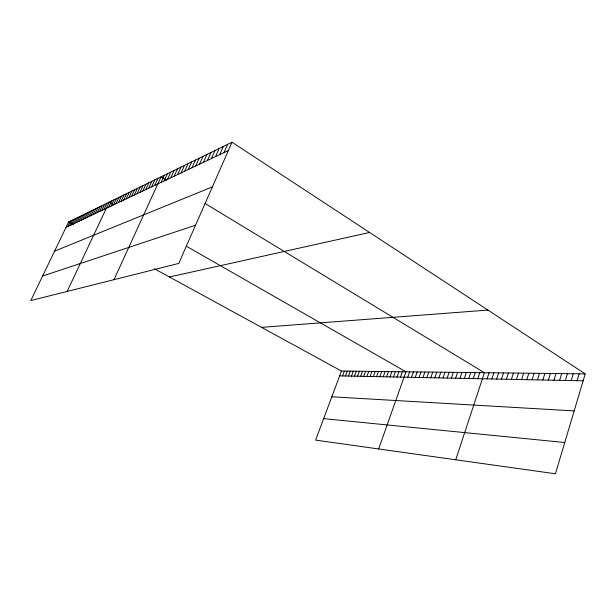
<?xml version="1.0" encoding="UTF-8"?>
<svg xmlns="http://www.w3.org/2000/svg" width="616" height="616" viewBox="0 0 616 616"><rect width="100%" height="100%" fill="white"/><g stroke="black" fill="none" stroke-linecap="round" stroke-linejoin="round"><path stroke-width="0.92" d="M585.2 373.889L555.432 473.773L315.608 440.117L341.449 371.04L585.2 373.889L232.016 142.227L68.669 221.883L30.8 300.562L178.763 263.417L232.016 142.227M577.123 380.696L579.186 373.82M571.201 380.58L573.257 373.75M565.365 380.457L567.421 373.681M559.613 380.341L561.669 373.612M553.946 380.226L555.994 373.55M548.356 380.111L550.404 373.481M542.85 380.003L544.898 373.419M537.422 379.895L539.462 373.35M532.07 379.787L534.111 373.288M526.795 379.679L528.828 373.227M521.59 379.572L523.615 373.165M516.454 379.464L518.48 373.111M511.395 379.364L513.413 373.05M501.47 379.163L503.488 372.934M506.398 379.264L508.416 372.988M496.612 379.063L498.621 372.88M491.814 378.963L493.824 372.819M487.087 378.871L489.089 372.765M477.808 378.686L479.802 372.657M455.725 459.782L484.415 372.711L205.059 203.472M473.257 378.594L475.244 372.603M468.768 378.501L470.747 372.549M459.96 378.316L461.931 372.449M464.333 378.409L466.312 372.503M455.632 378.232L457.603 372.395M451.366 378.147L453.338 372.349M442.989 377.978L444.952 372.249M447.154 378.062L449.118 372.303M438.885 377.893L440.833 372.203M430.815 377.731L432.755 372.11M434.819 377.808L436.767 372.156M426.85 377.647L428.79 372.064M419.065 377.493L420.998 371.972M422.938 377.57L424.871 372.018M415.246 377.416L417.171 371.925M407.738 377.262L409.655 371.841M411.473 377.339L413.39 371.879M400.485 377.115L402.387 371.756M378.64 448.964L405.959 371.795L186.918 246.515M396.958 377.038L398.852 371.71M390.013 376.9L391.907 371.633M393.462 376.969L395.357 371.671M383.229 376.761L385.108 371.548M386.602 376.83L388.488 371.594M376.599 376.63L378.463 371.471M379.895 376.692L381.766 371.51M370.101 376.499L371.964 371.402M373.335 376.561L375.198 371.433M363.748 376.368L365.596 371.325M366.913 376.43L368.761 371.363M360.622 376.307L362.47 371.286M354.47 376.176L356.302 371.217M357.534 376.245L359.367 371.248M345.476 375.999L347.301 371.109M348.448 376.06L350.265 371.148M351.443 376.114L353.268 371.179M342.542 375.937L344.359 371.078M219.727 154.647L223.339 146.454M224.001 152.629L227.635 144.36M211.419 158.582L214.992 150.527M215.531 156.633L219.127 148.51M203.419 162.362L206.945 154.454M207.376 160.491L210.926 152.506M195.703 166.012L199.191 158.235M199.522 164.203L203.034 156.364M188.265 169.531L191.707 161.885M191.953 167.791L195.411 160.075M181.089 172.934L184.484 165.404M184.646 171.248L188.065 163.663M174.151 176.214L177.508 168.807M177.585 174.582L180.965 167.121M164.187 180.927L167.483 173.697M167.452 179.379L170.771 172.095M170.771 177.808L174.112 170.463M113.975 279.679L161.076 176.823L166.513 180.111M160.976 182.444L164.256 175.275M148.641 188.28L151.844 181.32M151.651 186.856L154.87 179.849M154.708 185.408L157.95 178.347M142.766 191.06L145.93 184.207M145.684 189.682L148.864 182.775M134.296 195.072L137.406 188.365M137.075 193.755L140.202 187.002M139.901 192.415L143.043 185.616M126.203 198.899L129.268 192.338M128.859 197.644L131.94 191.029M131.554 196.365L134.65 189.705M118.472 202.556L121.483 196.127M121.013 201.355L124.039 194.887M123.593 200.138L126.634 193.617M111.073 206.06L114.037 199.761M113.506 204.905L116.478 198.568M115.97 203.742L118.965 197.359M101.794 210.449L104.689 204.32M104.042 209.386L106.953 203.218M67.152 291.437L109.248 202.094L113.929 204.774M108.678 207.192L111.619 200.939M93.101 214.56L95.934 208.585M95.234 213.552L98.083 207.538M97.39 212.535L100.254 206.483M99.576 211.496L102.456 205.405M84.862 218.457L87.641 212.635M86.887 217.502L89.674 211.642M88.927 216.532L91.738 210.634M90.999 215.554L93.825 209.617M77.046 222.16L79.764 216.47M78.963 221.252L81.697 215.531M80.904 220.335L83.653 214.576M82.875 219.404L85.632 213.613M69.608 225.679L72.28 220.128M71.433 224.817L74.112 219.227M73.281 223.939L75.976 218.326M75.152 223.054L77.855 217.402M67.806 226.526L70.463 221.013M66.028 227.373L228.351 150.566M54.585 251.143L212.389 186.887M42.612 276.03L195.534 225.248M169.446 276.992L369.592 232.463M261.577 327.365L487.911 310.071M339.639 375.875L583.136 380.819M331.808 396.796L574.166 410.911M323.639 418.641L564.749 442.511M68.669 221.883L73.481 224.517M154.331 268.722L341.449 371.04"/></g></svg>
